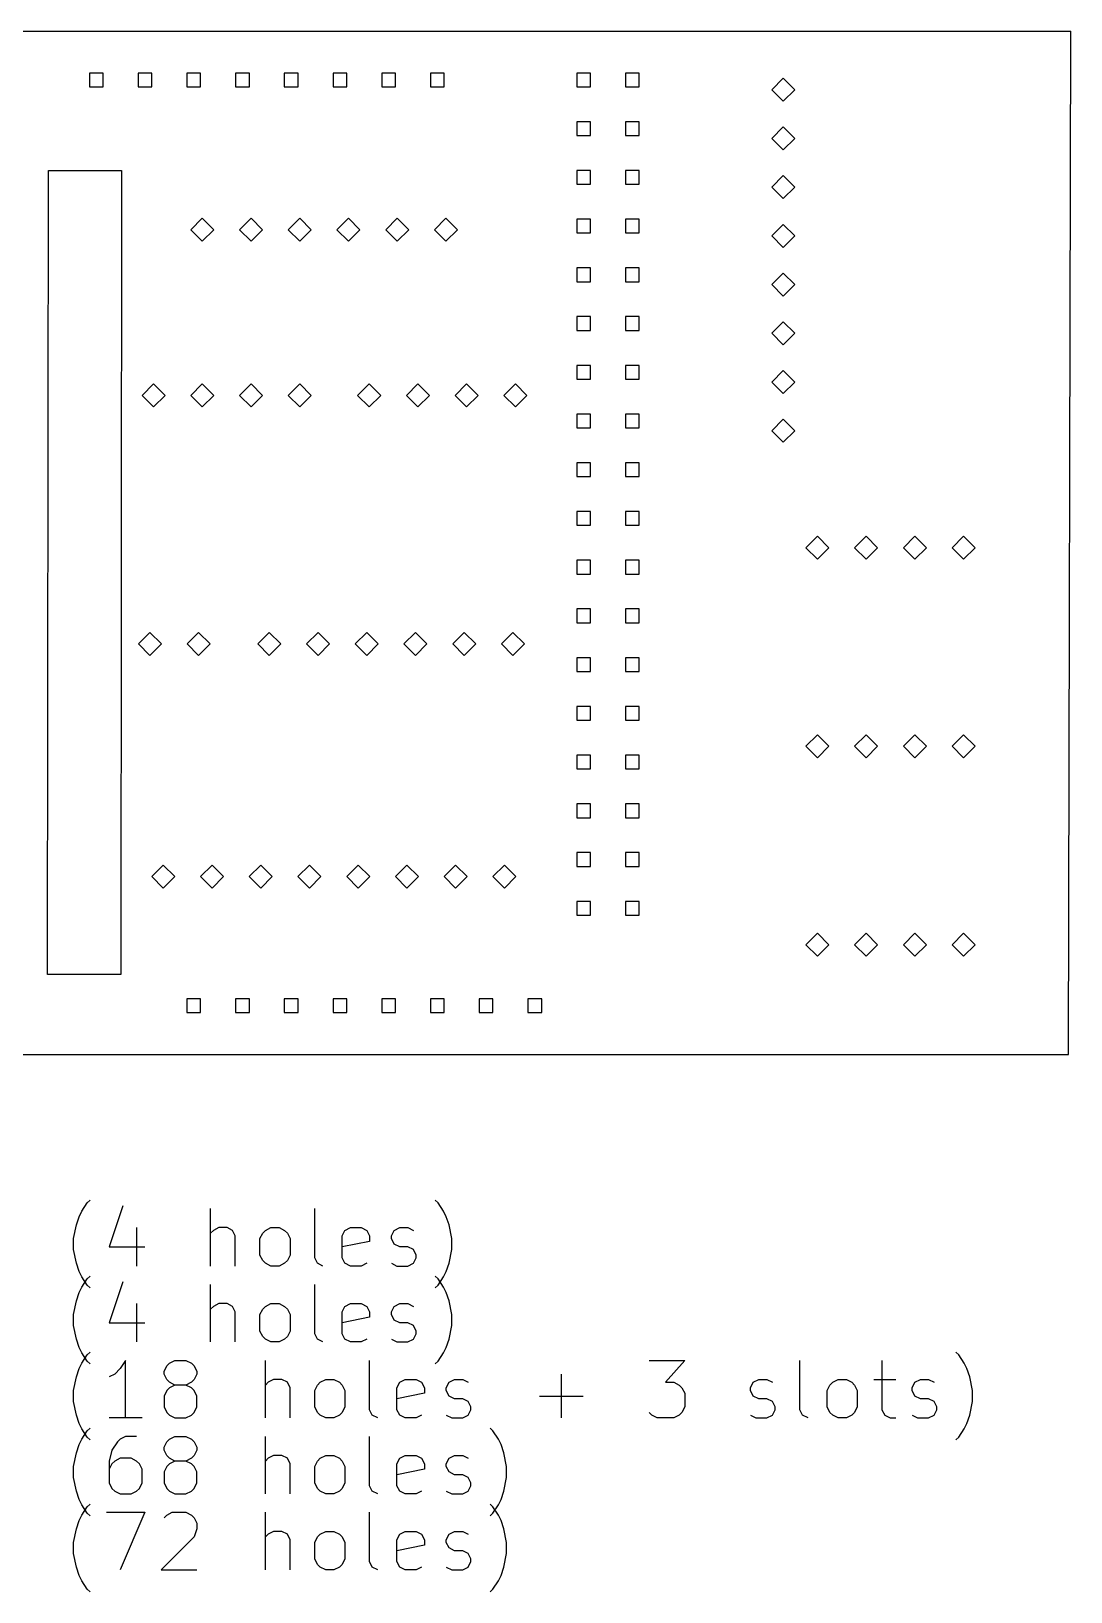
# Model space of a CAD drawing. Extents: x 123.6 to 222.8, y -149.7 to -68.3.
# Drawn here: x 168.6 to 222.8, y -149.7 to -68.3 of the extents above; entities that cross this region are included whole.
import ezdxf

# ---------------------------------------------------------------- set-up
doc = ezdxf.new("R2010")
doc.units = 0
doc.layers.add('BLACK', color=7, linetype='CONTINUOUS')

msp = doc.modelspace()

# ---------------------------------------------------------------- linework, layer by layer
at = {"layer": 'BLACK', "linetype": 'CONTINUOUS'}
for p, q in [((124.841, -68.326), (222.758, -68.326)), ((222.631, -121.666), (222.758, -68.326)), ((172.317, -70.5068), (171.599, -70.5068)), ((171.599, -70.5068), (171.599, -71.2252)), ((172.317, -71.2252), (172.317, -70.5068)), ((174.857, -70.5068), (174.139, -70.5068)), ((174.139, -70.5068), (174.139, -71.2252)), ((174.857, -71.2252), (174.857, -70.5068)), ((177.397, -70.5068), (176.679, -70.5068)), ((176.679, -70.5068), (176.679, -71.2252)), ((177.397, -71.2252), (177.397, -70.5068)), ((179.937, -70.5068), (179.219, -70.5068)), ((179.219, -70.5068), (179.219, -71.2252)), ((179.937, -71.2252), (179.937, -70.5068)), ((182.477, -70.5068), (181.759, -70.5068)), ((181.759, -70.5068), (181.759, -71.2252)), ((182.477, -71.2252), (182.477, -70.5068)), ((185.017, -70.5068), (184.299, -70.5068)), ((184.299, -70.5068), (184.299, -71.2252)), ((185.017, -71.2252), (185.017, -70.5068)), ((187.557, -70.5068), (186.839, -70.5068)), ((186.839, -70.5068), (186.839, -71.2252)), ((187.557, -71.2252), (187.557, -70.5068)), ((190.097, -70.5068), (189.379, -70.5068)), ((189.379, -70.5068), (189.379, -71.2252)), ((190.097, -71.2252), (190.097, -70.5068)), ((197.717, -70.5068), (196.999, -70.5068)), ((196.999, -70.5068), (196.999, -71.2252)), ((197.717, -71.2252), (197.717, -70.5068)), ((200.257, -70.5068), (199.539, -70.5068)), ((199.539, -70.5068), (199.539, -71.2252)), ((200.257, -71.2252), (200.257, -70.5068)), ((207.772, -70.774), (207.172, -71.374)), ((208.372, -71.374), (207.772, -70.774)), ((171.599, -71.2252), (172.317, -71.2252)), ((174.139, -71.2252), (174.857, -71.2252)), ((176.679, -71.2252), (177.397, -71.2252)), ((179.219, -71.2252), (179.937, -71.2252)), ((181.759, -71.2252), (182.477, -71.2252)), ((184.299, -71.2252), (185.017, -71.2252)), ((186.839, -71.2252), (187.557, -71.2252)), ((189.379, -71.2252), (190.097, -71.2252)), ((196.999, -71.2252), (197.717, -71.2252)), ((199.539, -71.2252), (200.257, -71.2252)), ((207.172, -71.374), (207.772, -71.974)), ((207.772, -71.974), (208.372, -71.374)), ((197.717, -73.0468), (196.999, -73.0468)), ((196.999, -73.0468), (196.999, -73.7652)), ((197.717, -73.7652), (197.717, -73.0468)), ((200.257, -73.0468), (199.539, -73.0468)), ((199.539, -73.0468), (199.539, -73.7652)), ((200.257, -73.7652), (200.257, -73.0468)), ((196.999, -73.7652), (197.717, -73.7652)), ((199.539, -73.7652), (200.257, -73.7652)), ((207.772, -73.314), (207.172, -73.914)), ((207.172, -73.914), (207.772, -74.514)), ((208.372, -73.914), (207.772, -73.314)), ((207.772, -74.514), (208.372, -73.914)), ((169.418, -117.5), (169.469, -75.5904)), ((169.469, -75.5904), (173.279, -75.5904)), ((173.279, -75.5904), (173.228, -117.5)), ((197.717, -75.5868), (196.999, -75.5868)), ((196.999, -75.5868), (196.999, -76.3052)), ((197.717, -76.3052), (197.717, -75.5868)), ((200.257, -75.5868), (199.539, -75.5868)), ((199.539, -75.5868), (199.539, -76.3052)), ((200.257, -76.3052), (200.257, -75.5868)), ((196.999, -76.3052), (197.717, -76.3052)), ((199.539, -76.3052), (200.257, -76.3052)), ((207.772, -75.854), (207.172, -76.454)), ((207.172, -76.454), (207.772, -77.054)), ((208.372, -76.454), (207.772, -75.854)), ((207.772, -77.054), (208.372, -76.454)), ((177.482, -78.0765), (176.882, -78.6765)), ((178.082, -78.6765), (177.482, -78.0765)), ((180.022, -78.0765), (179.422, -78.6765)), ((180.622, -78.6765), (180.022, -78.0765)), ((182.562, -78.0765), (181.962, -78.6765)), ((183.162, -78.6765), (182.562, -78.0765)), ((185.102, -78.0765), (184.502, -78.6765)), ((185.702, -78.6765), (185.102, -78.0765)), ((187.642, -78.0765), (187.042, -78.6765)), ((188.242, -78.6765), (187.642, -78.0765)), ((190.182, -78.0765), (189.582, -78.6765)), ((190.782, -78.6765), (190.182, -78.0765)), ((176.882, -78.6765), (177.482, -79.2765)), ((177.482, -79.2765), (178.082, -78.6765)), ((179.422, -78.6765), (180.022, -79.2765)), ((180.022, -79.2765), (180.622, -78.6765)), ((181.962, -78.6765), (182.562, -79.2765)), ((182.562, -79.2765), (183.162, -78.6765)), ((184.502, -78.6765), (185.102, -79.2765)), ((185.102, -79.2765), (185.702, -78.6765)), ((187.042, -78.6765), (187.642, -79.2765)), ((187.642, -79.2765), (188.242, -78.6765)), ((189.582, -78.6765), (190.182, -79.2765)), ((190.182, -79.2765), (190.782, -78.6765)), ((197.717, -78.1268), (196.999, -78.1268)), ((196.999, -78.1268), (196.999, -78.8452)), ((196.999, -78.8452), (197.717, -78.8452)), ((197.717, -78.8452), (197.717, -78.1268)), ((200.257, -78.1268), (199.539, -78.1268)), ((199.539, -78.1268), (199.539, -78.8452)), ((199.539, -78.8452), (200.257, -78.8452)), ((200.257, -78.8452), (200.257, -78.1268)), ((207.772, -78.394), (207.172, -78.994)), ((208.372, -78.994), (207.772, -78.394)), ((207.172, -78.994), (207.772, -79.594)), ((207.772, -79.594), (208.372, -78.994)), ((197.717, -80.6668), (196.999, -80.6668)), ((196.999, -80.6668), (196.999, -81.3852)), ((197.717, -81.3852), (197.717, -80.6668)), ((200.257, -80.6668), (199.539, -80.6668)), ((199.539, -80.6668), (199.539, -81.3852)), ((200.257, -81.3852), (200.257, -80.6668)), ((207.772, -80.934), (207.172, -81.534)), ((208.372, -81.534), (207.772, -80.934)), ((196.999, -81.3852), (197.717, -81.3852)), ((199.539, -81.3852), (200.257, -81.3852)), ((207.172, -81.534), (207.772, -82.134)), ((207.772, -82.134), (208.372, -81.534)), ((197.717, -83.2068), (196.999, -83.2068)), ((196.999, -83.2068), (196.999, -83.9252)), ((197.717, -83.9252), (197.717, -83.2068)), ((200.257, -83.2068), (199.539, -83.2068)), ((199.539, -83.2068), (199.539, -83.9252)), ((200.257, -83.9252), (200.257, -83.2068)), ((207.772, -83.474), (207.172, -84.074)), ((208.372, -84.074), (207.772, -83.474)), ((196.999, -83.9252), (197.717, -83.9252)), ((199.539, -83.9252), (200.257, -83.9252)), ((207.172, -84.074), (207.772, -84.674)), ((207.772, -84.674), (208.372, -84.074)), ((197.717, -85.7468), (196.999, -85.7468)), ((196.999, -85.7468), (196.999, -86.4652)), ((197.717, -86.4652), (197.717, -85.7468)), ((200.257, -85.7468), (199.539, -85.7468)), ((199.539, -85.7468), (199.539, -86.4652)), ((200.257, -86.4652), (200.257, -85.7468)), ((207.772, -86.014), (207.172, -86.614)), ((208.372, -86.614), (207.772, -86.014)), ((174.942, -86.7125), (174.342, -87.3125)), ((175.542, -87.3125), (174.942, -86.7125)), ((177.482, -86.7125), (176.882, -87.3125)), ((178.082, -87.3125), (177.482, -86.7125)), ((180.022, -86.7125), (179.422, -87.3125)), ((180.622, -87.3125), (180.022, -86.7125)), ((182.562, -86.7125), (181.962, -87.3125)), ((183.162, -87.3125), (182.562, -86.7125)), ((186.182, -86.7125), (185.582, -87.3125)), ((186.782, -87.3125), (186.182, -86.7125)), ((188.722, -86.7125), (188.122, -87.3125)), ((189.322, -87.3125), (188.722, -86.7125)), ((191.262, -86.7125), (190.662, -87.3125)), ((191.862, -87.3125), (191.262, -86.7125)), ((193.802, -86.7125), (193.202, -87.3125)), ((194.402, -87.3125), (193.802, -86.7125)), ((196.999, -86.4652), (197.717, -86.4652)), ((199.539, -86.4652), (200.257, -86.4652)), ((207.172, -86.614), (207.772, -87.214)), ((207.772, -87.214), (208.372, -86.614)), ((174.342, -87.3125), (174.942, -87.9125)), ((174.942, -87.9125), (175.542, -87.3125)), ((176.882, -87.3125), (177.482, -87.9125)), ((177.482, -87.9125), (178.082, -87.3125)), ((179.422, -87.3125), (180.022, -87.9125)), ((180.022, -87.9125), (180.622, -87.3125)), ((181.962, -87.3125), (182.562, -87.9125)), ((182.562, -87.9125), (183.162, -87.3125)), ((185.582, -87.3125), (186.182, -87.9125)), ((186.182, -87.9125), (186.782, -87.3125)), ((188.122, -87.3125), (188.722, -87.9125)), ((188.722, -87.9125), (189.322, -87.3125)), ((190.662, -87.3125), (191.262, -87.9125)), ((191.262, -87.9125), (191.862, -87.3125)), ((193.202, -87.3125), (193.802, -87.9125)), ((193.802, -87.9125), (194.402, -87.3125)), ((197.717, -88.2868), (196.999, -88.2868)), ((196.999, -88.2868), (196.999, -89.0052)), ((197.717, -89.0052), (197.717, -88.2868)), ((200.257, -88.2868), (199.539, -88.2868)), ((199.539, -88.2868), (199.539, -89.0052)), ((200.257, -89.0052), (200.257, -88.2868)), ((207.772, -88.554), (207.172, -89.154)), ((208.372, -89.154), (207.772, -88.554)), ((196.999, -89.0052), (197.717, -89.0052)), ((199.539, -89.0052), (200.257, -89.0052)), ((207.172, -89.154), (207.772, -89.754)), ((207.772, -89.754), (208.372, -89.154)), ((197.717, -90.8268), (196.999, -90.8268)), ((196.999, -90.8268), (196.999, -91.5452)), ((197.717, -91.5452), (197.717, -90.8268)), ((200.257, -90.8268), (199.539, -90.8268)), ((199.539, -90.8268), (199.539, -91.5452)), ((200.257, -91.5452), (200.257, -90.8268)), ((196.999, -91.5452), (197.717, -91.5452)), ((199.539, -91.5452), (200.257, -91.5452)), ((197.717, -93.3668), (196.999, -93.3668)), ((196.999, -93.3668), (196.999, -94.0852)), ((197.717, -94.0852), (197.717, -93.3668)), ((200.257, -93.3668), (199.539, -93.3668)), ((199.539, -93.3668), (199.539, -94.0852)), ((200.257, -94.0852), (200.257, -93.3668)), ((196.999, -94.0852), (197.717, -94.0852)), ((199.539, -94.0852), (200.257, -94.0852)), ((209.55, -94.65), (208.95, -95.25)), ((210.15, -95.25), (209.55, -94.65)), ((212.09, -94.65), (211.49, -95.25)), ((212.69, -95.25), (212.09, -94.65)), ((214.63, -94.65), (214.03, -95.25)), ((215.23, -95.25), (214.63, -94.65)), ((217.17, -94.65), (216.57, -95.25)), ((217.77, -95.25), (217.17, -94.65)), ((197.717, -95.9068), (196.999, -95.9068)), ((196.999, -95.9068), (196.999, -96.6252)), ((197.717, -96.6252), (197.717, -95.9068)), ((200.257, -95.9068), (199.539, -95.9068)), ((199.539, -95.9068), (199.539, -96.6252)), ((200.257, -96.6252), (200.257, -95.9068)), ((208.95, -95.25), (209.55, -95.85)), ((209.55, -95.85), (210.15, -95.25)), ((211.49, -95.25), (212.09, -95.85)), ((212.09, -95.85), (212.69, -95.25)), ((214.03, -95.25), (214.63, -95.85)), ((214.63, -95.85), (215.23, -95.25)), ((216.57, -95.25), (217.17, -95.85)), ((217.17, -95.85), (217.77, -95.25)), ((196.999, -96.6252), (197.717, -96.6252)), ((199.539, -96.6252), (200.257, -96.6252)), ((197.717, -98.4468), (196.999, -98.4468)), ((196.999, -98.4468), (196.999, -99.1652)), ((196.999, -99.1652), (197.717, -99.1652)), ((197.717, -99.1652), (197.717, -98.4468)), ((200.257, -98.4468), (199.539, -98.4468)), ((199.539, -98.4468), (199.539, -99.1652)), ((199.539, -99.1652), (200.257, -99.1652)), ((200.257, -99.1652), (200.257, -98.4468)), ((174.752, -99.666), (174.152, -100.266)), ((175.352, -100.266), (174.752, -99.666)), ((177.292, -99.666), (176.692, -100.266)), ((177.892, -100.266), (177.292, -99.666)), ((180.975, -99.666), (180.375, -100.266)), ((181.575, -100.266), (180.975, -99.666)), ((183.515, -99.666), (182.915, -100.266)), ((184.115, -100.266), (183.515, -99.666)), ((186.055, -99.666), (185.455, -100.266)), ((186.655, -100.266), (186.055, -99.666)), ((188.595, -99.666), (187.995, -100.266)), ((189.195, -100.266), (188.595, -99.666)), ((191.135, -99.666), (190.535, -100.266)), ((191.735, -100.266), (191.135, -99.666)), ((193.675, -99.666), (193.075, -100.266)), ((194.275, -100.266), (193.675, -99.666)), ((174.152, -100.266), (174.752, -100.866)), ((174.752, -100.866), (175.352, -100.266)), ((176.692, -100.266), (177.292, -100.866)), ((177.292, -100.866), (177.892, -100.266)), ((180.375, -100.266), (180.975, -100.866)), ((180.975, -100.866), (181.575, -100.266)), ((182.915, -100.266), (183.515, -100.866)), ((183.515, -100.866), (184.115, -100.266)), ((185.455, -100.266), (186.055, -100.866)), ((186.055, -100.866), (186.655, -100.266)), ((187.995, -100.266), (188.595, -100.866)), ((188.595, -100.866), (189.195, -100.266)), ((190.535, -100.266), (191.135, -100.866)), ((191.135, -100.866), (191.735, -100.266)), ((193.075, -100.266), (193.675, -100.866)), ((193.675, -100.866), (194.275, -100.266)), ((197.717, -100.987), (196.999, -100.987)), ((196.999, -100.987), (196.999, -101.705)), ((197.717, -101.705), (197.717, -100.987)), ((200.257, -100.987), (199.539, -100.987)), ((199.539, -100.987), (199.539, -101.705)), ((200.257, -101.705), (200.257, -100.987)), ((196.999, -101.705), (197.717, -101.705)), ((199.539, -101.705), (200.257, -101.705)), ((197.717, -103.527), (196.999, -103.527)), ((196.999, -103.527), (196.999, -104.245)), ((197.717, -104.245), (197.717, -103.527)), ((200.257, -103.527), (199.539, -103.527)), ((199.539, -103.527), (199.539, -104.245)), ((200.257, -104.245), (200.257, -103.527)), ((196.999, -104.245), (197.717, -104.245)), ((199.539, -104.245), (200.257, -104.245)), ((209.55, -105), (208.95, -105.6)), ((208.95, -105.6), (209.55, -106.2)), ((210.15, -105.6), (209.55, -105)), ((209.55, -106.2), (210.15, -105.6)), ((212.09, -105), (211.49, -105.6)), ((211.49, -105.6), (212.09, -106.2)), ((212.69, -105.6), (212.09, -105)), ((212.09, -106.2), (212.69, -105.6)), ((214.63, -105), (214.03, -105.6)), ((214.03, -105.6), (214.63, -106.2)), ((215.23, -105.6), (214.63, -105)), ((214.63, -106.2), (215.23, -105.6)), ((217.17, -105), (216.57, -105.6)), ((216.57, -105.6), (217.17, -106.2)), ((217.77, -105.6), (217.17, -105)), ((217.17, -106.2), (217.77, -105.6)), ((197.717, -106.067), (196.999, -106.067)), ((196.999, -106.067), (196.999, -106.785)), ((197.717, -106.785), (197.717, -106.067)), ((200.257, -106.067), (199.539, -106.067)), ((199.539, -106.067), (199.539, -106.785)), ((200.257, -106.785), (200.257, -106.067)), ((196.999, -106.785), (197.717, -106.785)), ((199.539, -106.785), (200.257, -106.785)), ((197.717, -108.607), (196.999, -108.607)), ((196.999, -108.607), (196.999, -109.325)), ((197.717, -109.325), (197.717, -108.607)), ((200.257, -108.607), (199.539, -108.607)), ((199.539, -108.607), (199.539, -109.325)), ((200.257, -109.325), (200.257, -108.607)), ((196.999, -109.325), (197.717, -109.325)), ((199.539, -109.325), (200.257, -109.325)), ((197.717, -111.147), (196.999, -111.147)), ((196.999, -111.147), (196.999, -111.865)), ((197.717, -111.865), (197.717, -111.147)), ((200.257, -111.147), (199.539, -111.147)), ((199.539, -111.147), (199.539, -111.865)), ((200.257, -111.865), (200.257, -111.147)), ((175.45, -111.795), (174.85, -112.395)), ((176.05, -112.395), (175.45, -111.795)), ((177.99, -111.795), (177.39, -112.395)), ((178.59, -112.395), (177.99, -111.795)), ((180.53, -111.795), (179.93, -112.395)), ((181.13, -112.395), (180.53, -111.795)), ((183.07, -111.795), (182.47, -112.395)), ((183.67, -112.395), (183.07, -111.795)), ((185.61, -111.795), (185.01, -112.395)), ((186.21, -112.395), (185.61, -111.795)), ((188.15, -111.795), (187.55, -112.395)), ((188.75, -112.395), (188.15, -111.795)), ((190.69, -111.795), (190.09, -112.395)), ((191.29, -112.395), (190.69, -111.795)), ((193.23, -111.795), (192.63, -112.395)), ((193.83, -112.395), (193.23, -111.795)), ((196.999, -111.865), (197.717, -111.865)), ((199.539, -111.865), (200.257, -111.865)), ((174.85, -112.395), (175.45, -112.995)), ((175.45, -112.995), (176.05, -112.395)), ((177.39, -112.395), (177.99, -112.995)), ((177.99, -112.995), (178.59, -112.395)), ((179.93, -112.395), (180.53, -112.995)), ((180.53, -112.995), (181.13, -112.395)), ((182.47, -112.395), (183.07, -112.995)), ((183.07, -112.995), (183.67, -112.395)), ((185.01, -112.395), (185.61, -112.995)), ((185.61, -112.995), (186.21, -112.395)), ((187.55, -112.395), (188.15, -112.995)), ((188.15, -112.995), (188.75, -112.395)), ((190.09, -112.395), (190.69, -112.995)), ((190.69, -112.995), (191.29, -112.395)), ((192.63, -112.395), (193.23, -112.995)), ((193.23, -112.995), (193.83, -112.395)), ((197.717, -113.687), (196.999, -113.687)), ((196.999, -113.687), (196.999, -114.405)), ((197.717, -114.405), (197.717, -113.687)), ((200.257, -113.687), (199.539, -113.687)), ((199.539, -113.687), (199.539, -114.405)), ((200.257, -114.405), (200.257, -113.687)), ((196.999, -114.405), (197.717, -114.405)), ((199.539, -114.405), (200.257, -114.405)), ((209.55, -115.351), (208.95, -115.951)), ((210.15, -115.951), (209.55, -115.351)), ((212.09, -115.351), (211.49, -115.951)), ((212.69, -115.951), (212.09, -115.351)), ((214.63, -115.351), (214.03, -115.951)), ((215.23, -115.951), (214.63, -115.351)), ((217.17, -115.351), (216.57, -115.951)), ((217.77, -115.951), (217.17, -115.351)), ((208.95, -115.951), (209.55, -116.551)), ((209.55, -116.551), (210.15, -115.951)), ((211.49, -115.951), (212.09, -116.551)), ((212.09, -116.551), (212.69, -115.951)), ((214.03, -115.951), (214.63, -116.551)), ((214.63, -116.551), (215.23, -115.951)), ((216.57, -115.951), (217.17, -116.551)), ((217.17, -116.551), (217.77, -115.951)), ((173.228, -117.5), (169.418, -117.5)), ((177.397, -118.767), (176.679, -118.767)), ((176.679, -118.767), (176.679, -119.485)), ((177.397, -119.485), (177.397, -118.767)), ((179.937, -118.767), (179.219, -118.767)), ((179.219, -118.767), (179.219, -119.485)), ((179.937, -119.485), (179.937, -118.767)), ((182.477, -118.767), (181.759, -118.767)), ((181.759, -118.767), (181.759, -119.485)), ((182.477, -119.485), (182.477, -118.767)), ((185.017, -118.767), (184.299, -118.767)), ((184.299, -118.767), (184.299, -119.485)), ((185.017, -119.485), (185.017, -118.767)), ((187.557, -118.767), (186.839, -118.767)), ((186.839, -118.767), (186.839, -119.485)), ((187.557, -119.485), (187.557, -118.767)), ((190.097, -118.767), (189.379, -118.767)), ((189.379, -118.767), (189.379, -119.485)), ((190.097, -119.485), (190.097, -118.767)), ((192.637, -118.767), (191.919, -118.767)), ((191.919, -118.767), (191.919, -119.485)), ((192.637, -119.485), (192.637, -118.767)), ((195.177, -118.767), (194.459, -118.767)), ((194.459, -118.767), (194.459, -119.485)), ((195.177, -119.485), (195.177, -118.767)), ((176.679, -119.485), (177.397, -119.485)), ((179.219, -119.485), (179.937, -119.485)), ((181.759, -119.485), (182.477, -119.485)), ((184.299, -119.485), (185.017, -119.485)), ((186.839, -119.485), (187.557, -119.485)), ((189.379, -119.485), (190.097, -119.485)), ((191.919, -119.485), (192.637, -119.485)), ((194.459, -119.485), (195.177, -119.485)), ((124.841, -121.666), (222.631, -121.666)), ((171.487, -129.412), (171.63, -129.27)), ((189.773, -129.412), (189.63, -129.27)), ((170.916, -130.555), (171.059, -130.127)), ((171.059, -130.127), (171.202, -129.841)), ((171.202, -129.841), (171.487, -129.412)), ((173.345, -129.555), (172.63, -131.698)), ((177.916, -132.698), (177.916, -129.698)), ((183.345, -132.27), (183.345, -129.698)), ((190.059, -129.841), (189.773, -129.412)), ((190.202, -130.127), (190.059, -129.841)), ((190.345, -130.555), (190.202, -130.127)), ((170.773, -131.27), (170.916, -130.555)), ((174.059, -130.698), (174.059, -132.698)), ((178.059, -130.841), (177.916, -130.984)), ((178.345, -130.698), (178.059, -130.841)), ((178.773, -130.698), (178.345, -130.698)), ((179.059, -130.841), (178.773, -130.698)), ((179.202, -131.127), (179.059, -130.841)), ((180.63, -130.984), (180.773, -130.841)), ((180.773, -130.841), (181.059, -130.698)), ((181.059, -130.698), (181.487, -130.698)), ((181.487, -130.698), (181.773, -130.841)), ((181.773, -130.841), (181.916, -130.984)), ((184.773, -131.127), (184.916, -130.841)), ((184.916, -130.841), (185.202, -130.698)), ((185.202, -130.698), (185.773, -130.698)), ((185.773, -130.698), (186.059, -130.841)), ((186.059, -130.841), (186.202, -131.127)), ((187.345, -131.127), (187.487, -130.841)), ((187.487, -130.841), (187.773, -130.698)), ((187.773, -130.698), (188.202, -130.698)), ((188.202, -130.698), (188.487, -130.841)), ((190.487, -131.27), (190.345, -130.555)), ((170.773, -131.841), (170.773, -131.27)), ((172.63, -131.698), (174.487, -131.698)), ((179.202, -132.698), (179.202, -131.127)), ((180.487, -131.27), (180.63, -130.984)), ((180.487, -132.127), (180.487, -131.27)), ((181.916, -130.984), (182.059, -131.27)), ((182.059, -131.27), (182.059, -132.127)), ((184.773, -132.27), (184.773, -131.127)), ((186.202, -131.412), (184.773, -131.698)), ((186.202, -131.127), (186.202, -131.412)), ((187.345, -131.27), (187.345, -131.127)), ((187.487, -131.555), (187.345, -131.27)), ((187.773, -131.698), (187.487, -131.555)), ((188.202, -131.698), (187.773, -131.698)), ((188.487, -131.841), (188.202, -131.698)), ((190.487, -131.841), (190.487, -131.27)), ((170.916, -132.555), (170.773, -131.841)), ((171.059, -132.984), (170.916, -132.555)), ((180.63, -132.412), (180.487, -132.127)), ((180.773, -132.555), (180.63, -132.412)), ((181.059, -132.698), (180.773, -132.555)), ((181.773, -132.555), (181.487, -132.698)), ((181.916, -132.412), (181.773, -132.555)), ((182.059, -132.127), (181.916, -132.412)), ((183.487, -132.555), (183.345, -132.27)), ((183.773, -132.698), (183.487, -132.555)), ((184.916, -132.555), (184.773, -132.27)), ((185.202, -132.698), (184.916, -132.555)), ((186.059, -132.555), (185.773, -132.698)), ((187.345, -132.555), (187.63, -132.698)), ((188.202, -132.698), (188.487, -132.555)), ((188.63, -132.127), (188.487, -131.841)), ((188.487, -132.555), (188.63, -132.27)), ((188.63, -132.27), (188.63, -132.127)), ((190.202, -132.984), (190.345, -132.555)), ((190.345, -132.555), (190.487, -131.841)), ((171.202, -133.27), (171.059, -132.984)), ((171.487, -133.698), (171.202, -133.27)), ((171.202, -133.801), (171.487, -133.372)), ((171.487, -133.372), (171.63, -133.23)), ((181.487, -132.698), (181.059, -132.698)), ((185.773, -132.698), (185.202, -132.698)), ((187.63, -132.698), (188.202, -132.698)), ((189.773, -133.372), (189.63, -133.23)), ((189.773, -133.698), (190.059, -133.27)), ((190.059, -133.801), (189.773, -133.372)), ((190.059, -133.27), (190.202, -132.984)), ((170.916, -134.515), (171.059, -134.087)), ((171.059, -134.087), (171.202, -133.801)), ((171.63, -133.841), (171.487, -133.698)), ((173.345, -133.515), (172.63, -135.658)), ((177.916, -136.658), (177.916, -133.658)), ((183.345, -136.23), (183.345, -133.658)), ((189.63, -133.841), (189.773, -133.698)), ((190.202, -134.087), (190.059, -133.801)), ((190.345, -134.515), (190.202, -134.087)), ((170.773, -135.23), (170.916, -134.515)), ((174.059, -134.658), (174.059, -136.658)), ((178.059, -134.801), (177.916, -134.944)), ((178.345, -134.658), (178.059, -134.801)), ((178.773, -134.658), (178.345, -134.658)), ((179.059, -134.801), (178.773, -134.658)), ((179.202, -135.087), (179.059, -134.801)), ((180.487, -135.23), (180.63, -134.944)), ((180.63, -134.944), (180.773, -134.801)), ((180.773, -134.801), (181.059, -134.658)), ((181.059, -134.658), (181.487, -134.658)), ((181.487, -134.658), (181.773, -134.801)), ((181.773, -134.801), (181.916, -134.944)), ((181.916, -134.944), (182.059, -135.23)), ((184.773, -135.087), (184.916, -134.801)), ((184.916, -134.801), (185.202, -134.658)), ((185.202, -134.658), (185.773, -134.658)), ((185.773, -134.658), (186.059, -134.801)), ((186.059, -134.801), (186.202, -135.087)), ((187.345, -135.087), (187.487, -134.801)), ((187.487, -134.801), (187.773, -134.658)), ((187.773, -134.658), (188.202, -134.658)), ((188.202, -134.658), (188.487, -134.801)), ((190.487, -135.23), (190.345, -134.515)), ((170.773, -135.801), (170.773, -135.23)), ((170.916, -136.515), (170.773, -135.801)), ((172.63, -135.658), (174.487, -135.658)), ((179.202, -136.658), (179.202, -135.087)), ((180.487, -136.087), (180.487, -135.23)), ((182.059, -135.23), (182.059, -136.087)), ((184.773, -136.23), (184.773, -135.087)), ((186.202, -135.372), (184.773, -135.658)), ((186.202, -135.087), (186.202, -135.372)), ((187.345, -135.23), (187.345, -135.087)), ((187.487, -135.515), (187.345, -135.23)), ((187.773, -135.658), (187.487, -135.515)), ((188.202, -135.658), (187.773, -135.658)), ((188.487, -135.801), (188.202, -135.658)), ((188.63, -136.087), (188.487, -135.801)), ((190.345, -136.515), (190.487, -135.801)), ((190.487, -135.801), (190.487, -135.23)), ((171.059, -136.944), (170.916, -136.515)), ((180.63, -136.372), (180.487, -136.087)), ((180.773, -136.515), (180.63, -136.372)), ((181.059, -136.658), (180.773, -136.515)), ((181.487, -136.658), (181.059, -136.658)), ((181.773, -136.515), (181.487, -136.658)), ((181.916, -136.372), (181.773, -136.515)), ((182.059, -136.087), (181.916, -136.372)), ((183.487, -136.515), (183.345, -136.23)), ((183.773, -136.658), (183.487, -136.515)), ((184.916, -136.515), (184.773, -136.23)), ((185.202, -136.658), (184.916, -136.515)), ((185.773, -136.658), (185.202, -136.658)), ((186.059, -136.515), (185.773, -136.658)), ((187.345, -136.515), (187.63, -136.658)), ((187.63, -136.658), (188.202, -136.658)), ((188.202, -136.658), (188.487, -136.515)), ((188.487, -136.515), (188.63, -136.23)), ((188.63, -136.23), (188.63, -136.087)), ((190.202, -136.944), (190.345, -136.515)), ((171.202, -137.23), (171.059, -136.944)), ((171.487, -137.658), (171.202, -137.23)), ((171.202, -137.761), (171.487, -137.332)), ((171.487, -137.332), (171.63, -137.19)), ((189.773, -137.658), (190.059, -137.23)), ((190.059, -137.23), (190.202, -136.944)), ((216.916, -137.332), (216.773, -137.19)), ((217.202, -137.761), (216.916, -137.332)), ((170.916, -138.475), (171.059, -138.047)), ((171.059, -138.047), (171.202, -137.761)), ((171.63, -137.801), (171.487, -137.658)), ((173.202, -138.047), (172.916, -138.332)), ((173.487, -137.618), (173.202, -138.047)), ((173.487, -140.618), (173.487, -137.618)), ((175.487, -138.19), (175.63, -137.904)), ((175.487, -138.332), (175.487, -138.19)), ((175.63, -137.904), (175.773, -137.761)), ((175.773, -137.761), (176.059, -137.618)), ((176.059, -137.618), (176.63, -137.618)), ((176.63, -137.618), (176.916, -137.761)), ((176.916, -137.761), (177.059, -137.904)), ((177.059, -137.904), (177.202, -138.19)), ((177.202, -138.19), (177.202, -138.332)), ((180.773, -140.618), (180.773, -137.618)), ((186.202, -140.19), (186.202, -137.618)), ((189.63, -137.801), (189.773, -137.658)), ((200.773, -137.618), (202.63, -137.618)), ((202.63, -137.618), (201.63, -138.761)), ((208.63, -140.19), (208.63, -137.618)), ((212.916, -137.618), (212.916, -140.19)), ((217.345, -138.047), (217.202, -137.761)), ((217.487, -138.475), (217.345, -138.047)), ((170.773, -139.19), (170.916, -138.475)), ((172.916, -138.332), (172.63, -138.475)), ((175.63, -138.618), (175.487, -138.332)), ((175.773, -138.761), (175.63, -138.618)), ((175.773, -139.047), (175.63, -139.19)), ((176.059, -138.904), (175.773, -138.761)), ((176.059, -138.904), (175.773, -139.047)), ((176.63, -138.904), (176.059, -138.904)), ((176.916, -138.761), (176.63, -138.904)), ((176.916, -139.047), (176.63, -138.904)), ((177.059, -138.618), (176.916, -138.761)), ((177.059, -139.19), (176.916, -139.047)), ((177.202, -138.332), (177.059, -138.618)), ((180.916, -138.761), (180.773, -138.904)), ((181.202, -138.618), (180.916, -138.761)), ((181.63, -138.618), (181.202, -138.618)), ((181.916, -138.761), (181.63, -138.618)), ((182.059, -139.047), (181.916, -138.761)), ((182.059, -140.618), (182.059, -139.047)), ((183.345, -139.19), (183.487, -138.904)), ((183.487, -138.904), (183.63, -138.761)), ((183.63, -138.761), (183.916, -138.618)), ((183.916, -138.618), (184.345, -138.618)), ((184.345, -138.618), (184.63, -138.761)), ((184.63, -138.761), (184.773, -138.904)), ((184.773, -138.904), (184.916, -139.19)), ((187.63, -139.047), (187.773, -138.761)), ((187.63, -140.19), (187.63, -139.047)), ((187.773, -138.761), (188.059, -138.618)), ((188.059, -138.618), (188.63, -138.618)), ((188.63, -138.618), (188.916, -138.761)), ((188.916, -138.761), (189.059, -139.047)), ((189.059, -139.047), (189.059, -139.332)), ((190.202, -139.047), (190.345, -138.761)), ((190.202, -139.19), (190.202, -139.047)), ((190.345, -138.761), (190.63, -138.618)), ((190.63, -138.618), (191.059, -138.618)), ((191.059, -138.618), (191.345, -138.761)), ((196.202, -140.618), (196.202, -138.332)), ((201.63, -138.761), (202.059, -138.761)), ((202.059, -138.761), (202.345, -138.904)), ((202.345, -138.904), (202.487, -139.047)), ((202.487, -139.047), (202.63, -139.332)), ((206.059, -139.047), (206.202, -138.761)), ((206.059, -139.19), (206.059, -139.047)), ((206.202, -138.761), (206.487, -138.618)), ((206.487, -138.618), (206.916, -138.618)), ((206.916, -138.618), (207.202, -138.761)), ((210.059, -139.19), (210.202, -138.904)), ((210.202, -138.904), (210.345, -138.761)), ((210.345, -138.761), (210.63, -138.618)), ((210.63, -138.618), (211.059, -138.618)), ((211.059, -138.618), (211.345, -138.761)), ((211.345, -138.761), (211.487, -138.904)), ((211.487, -138.904), (211.63, -139.19)), ((212.487, -138.618), (213.63, -138.618)), ((214.487, -139.047), (214.63, -138.761)), ((214.487, -139.19), (214.487, -139.047)), ((214.63, -138.761), (214.916, -138.618)), ((214.916, -138.618), (215.345, -138.618)), ((215.345, -138.618), (215.63, -138.761)), ((217.63, -139.19), (217.487, -138.475)), ((170.773, -139.761), (170.773, -139.19)), ((170.916, -140.475), (170.773, -139.761)), ((175.63, -139.19), (175.487, -139.475)), ((175.487, -139.475), (175.487, -140.047)), ((177.202, -139.475), (177.059, -139.19)), ((177.202, -140.047), (177.202, -139.475)), ((183.345, -140.047), (183.345, -139.19)), ((184.916, -139.19), (184.916, -140.047)), ((189.059, -139.332), (187.63, -139.618)), ((190.345, -139.475), (190.202, -139.19)), ((190.63, -139.618), (190.345, -139.475)), ((191.059, -139.618), (190.63, -139.618)), ((191.345, -139.761), (191.059, -139.618)), ((191.487, -140.047), (191.345, -139.761)), ((195.059, -139.475), (197.345, -139.475)), ((202.63, -139.332), (202.63, -140.047)), ((206.202, -139.475), (206.059, -139.19)), ((206.487, -139.618), (206.202, -139.475)), ((206.916, -139.618), (206.487, -139.618)), ((207.202, -139.761), (206.916, -139.618)), ((207.345, -140.047), (207.202, -139.761)), ((210.059, -140.047), (210.059, -139.19)), ((211.63, -139.19), (211.63, -140.047)), ((214.63, -139.475), (214.487, -139.19)), ((214.916, -139.618), (214.63, -139.475)), ((215.345, -139.618), (214.916, -139.618)), ((215.63, -139.761), (215.345, -139.618)), ((215.773, -140.047), (215.63, -139.761)), ((217.487, -140.475), (217.63, -139.761)), ((217.63, -139.761), (217.63, -139.19)), ((171.059, -140.904), (170.916, -140.475)), ((174.345, -140.618), (172.63, -140.618)), ((175.487, -140.047), (175.63, -140.332)), ((175.63, -140.332), (175.773, -140.475)), ((175.773, -140.475), (176.059, -140.618)), ((176.059, -140.618), (176.63, -140.618)), ((176.63, -140.618), (176.916, -140.475)), ((176.916, -140.475), (177.059, -140.332)), ((177.059, -140.332), (177.202, -140.047)), ((183.487, -140.332), (183.345, -140.047)), ((183.63, -140.475), (183.487, -140.332)), ((183.916, -140.618), (183.63, -140.475)), ((184.345, -140.618), (183.916, -140.618)), ((184.63, -140.475), (184.345, -140.618)), ((184.773, -140.332), (184.63, -140.475)), ((184.916, -140.047), (184.773, -140.332)), ((186.345, -140.475), (186.202, -140.19)), ((186.63, -140.618), (186.345, -140.475)), ((187.773, -140.475), (187.63, -140.19)), ((188.059, -140.618), (187.773, -140.475)), ((188.63, -140.618), (188.059, -140.618)), ((188.916, -140.475), (188.63, -140.618)), ((190.202, -140.475), (190.487, -140.618)), ((190.487, -140.618), (191.059, -140.618)), ((191.059, -140.618), (191.345, -140.475)), ((191.345, -140.475), (191.487, -140.19)), ((191.487, -140.19), (191.487, -140.047)), ((200.916, -140.475), (200.773, -140.332)), ((201.202, -140.618), (200.916, -140.475)), ((202.059, -140.618), (201.202, -140.618)), ((202.345, -140.475), (202.059, -140.618)), ((202.487, -140.332), (202.345, -140.475)), ((202.63, -140.047), (202.487, -140.332)), ((206.059, -140.475), (206.345, -140.618)), ((206.345, -140.618), (206.916, -140.618)), ((206.916, -140.618), (207.202, -140.475)), ((207.202, -140.475), (207.345, -140.19)), ((207.345, -140.19), (207.345, -140.047)), ((208.773, -140.475), (208.63, -140.19)), ((209.059, -140.618), (208.773, -140.475)), ((210.202, -140.332), (210.059, -140.047)), ((210.345, -140.475), (210.202, -140.332)), ((210.63, -140.618), (210.345, -140.475)), ((211.059, -140.618), (210.63, -140.618)), ((211.345, -140.475), (211.059, -140.618)), ((211.487, -140.332), (211.345, -140.475)), ((211.63, -140.047), (211.487, -140.332)), ((212.916, -140.19), (213.059, -140.475)), ((213.059, -140.475), (213.345, -140.618)), ((213.345, -140.618), (213.63, -140.618)), ((214.487, -140.475), (214.773, -140.618)), ((214.773, -140.618), (215.345, -140.618)), ((215.345, -140.618), (215.63, -140.475)), ((215.63, -140.475), (215.773, -140.19)), ((215.773, -140.19), (215.773, -140.047)), ((217.345, -140.904), (217.487, -140.475)), ((171.202, -141.19), (171.059, -140.904)), ((171.487, -141.618), (171.202, -141.19)), ((171.202, -141.721), (171.487, -141.292)), ((171.487, -141.292), (171.63, -141.15)), ((192.63, -141.292), (192.487, -141.15)), ((192.916, -141.721), (192.63, -141.292)), ((216.916, -141.618), (217.202, -141.19)), ((217.202, -141.19), (217.345, -140.904)), ((170.916, -142.435), (171.059, -142.007)), ((171.059, -142.007), (171.202, -141.721)), ((171.63, -141.761), (171.487, -141.618)), ((172.773, -142.292), (172.63, -142.864)), ((173.059, -141.864), (172.773, -142.292)), ((173.202, -141.721), (173.059, -141.864)), ((173.487, -141.578), (173.202, -141.721)), ((174.059, -141.578), (173.487, -141.578)), ((175.487, -142.15), (175.63, -141.864)), ((175.487, -142.292), (175.487, -142.15)), ((175.63, -142.578), (175.487, -142.292)), ((175.63, -141.864), (175.773, -141.721)), ((175.773, -141.721), (176.059, -141.578)), ((176.059, -141.578), (176.63, -141.578)), ((176.63, -141.578), (176.916, -141.721)), ((176.916, -141.721), (177.059, -141.864)), ((177.059, -141.864), (177.202, -142.15)), ((177.202, -142.292), (177.059, -142.578)), ((177.202, -142.15), (177.202, -142.292)), ((180.773, -144.578), (180.773, -141.578)), ((186.202, -144.15), (186.202, -141.578)), ((193.059, -142.007), (192.916, -141.721)), ((193.202, -142.435), (193.059, -142.007)), ((216.773, -141.761), (216.916, -141.618)), ((170.773, -143.15), (170.916, -142.435)), ((170.773, -143.721), (170.773, -143.15)), ((172.63, -142.864), (172.63, -144.007)), ((172.773, -143.007), (172.63, -143.292)), ((172.916, -142.864), (172.773, -143.007)), ((173.202, -142.721), (172.916, -142.864)), ((173.773, -142.721), (173.202, -142.721)), ((174.059, -142.864), (173.773, -142.721)), ((174.202, -143.007), (174.059, -142.864)), ((174.345, -143.292), (174.202, -143.007)), ((175.63, -143.15), (175.487, -143.435)), ((175.773, -142.721), (175.63, -142.578)), ((175.773, -143.007), (175.63, -143.15)), ((176.059, -142.864), (175.773, -142.721)), ((176.059, -142.864), (175.773, -143.007)), ((176.63, -142.864), (176.059, -142.864)), ((176.916, -142.721), (176.63, -142.864)), ((176.916, -143.007), (176.63, -142.864)), ((177.059, -142.578), (176.916, -142.721)), ((177.059, -143.15), (176.916, -143.007)), ((177.202, -143.435), (177.059, -143.15)), ((180.916, -142.721), (180.773, -142.864)), ((181.202, -142.578), (180.916, -142.721)), ((181.63, -142.578), (181.202, -142.578)), ((181.916, -142.721), (181.63, -142.578)), ((182.059, -143.007), (181.916, -142.721)), ((182.059, -144.578), (182.059, -143.007)), ((183.345, -143.15), (183.487, -142.864)), ((183.345, -144.007), (183.345, -143.15)), ((183.487, -142.864), (183.63, -142.721)), ((183.63, -142.721), (183.916, -142.578)), ((183.916, -142.578), (184.345, -142.578)), ((184.345, -142.578), (184.63, -142.721)), ((184.63, -142.721), (184.773, -142.864)), ((184.773, -142.864), (184.916, -143.15)), ((184.916, -143.15), (184.916, -144.007)), ((187.63, -143.007), (187.773, -142.721)), ((187.63, -144.15), (187.63, -143.007)), ((187.773, -142.721), (188.059, -142.578)), ((188.059, -142.578), (188.63, -142.578)), ((188.63, -142.578), (188.916, -142.721)), ((188.916, -142.721), (189.059, -143.007)), ((189.059, -143.007), (189.059, -143.292)), ((190.202, -143.007), (190.345, -142.721)), ((190.202, -143.15), (190.202, -143.007)), ((190.345, -143.435), (190.202, -143.15)), ((190.345, -142.721), (190.63, -142.578)), ((190.63, -142.578), (191.059, -142.578)), ((191.059, -142.578), (191.345, -142.721)), ((193.345, -143.15), (193.202, -142.435)), ((193.345, -143.721), (193.345, -143.15)), ((170.916, -144.435), (170.773, -143.721)), ((174.345, -144.007), (174.345, -143.292)), ((175.487, -143.435), (175.487, -144.007)), ((177.202, -144.007), (177.202, -143.435)), ((189.059, -143.292), (187.63, -143.578)), ((190.63, -143.578), (190.345, -143.435)), ((191.059, -143.578), (190.63, -143.578)), ((191.345, -143.721), (191.059, -143.578)), ((191.487, -144.007), (191.345, -143.721)), ((193.202, -144.435), (193.345, -143.721)), ((171.059, -144.864), (170.916, -144.435)), ((172.63, -144.007), (172.773, -144.292)), ((172.773, -144.292), (172.916, -144.435)), ((172.916, -144.435), (173.202, -144.578)), ((173.202, -144.578), (173.773, -144.578)), ((173.773, -144.578), (174.059, -144.435)), ((174.059, -144.435), (174.202, -144.292)), ((174.202, -144.292), (174.345, -144.007)), ((175.487, -144.007), (175.63, -144.292)), ((175.63, -144.292), (175.773, -144.435)), ((175.773, -144.435), (176.059, -144.578)), ((176.059, -144.578), (176.63, -144.578)), ((176.63, -144.578), (176.916, -144.435)), ((176.916, -144.435), (177.059, -144.292)), ((177.059, -144.292), (177.202, -144.007)), ((183.487, -144.292), (183.345, -144.007)), ((183.63, -144.435), (183.487, -144.292)), ((183.916, -144.578), (183.63, -144.435)), ((184.345, -144.578), (183.916, -144.578)), ((184.63, -144.435), (184.345, -144.578)), ((184.773, -144.292), (184.63, -144.435)), ((184.916, -144.007), (184.773, -144.292)), ((186.345, -144.435), (186.202, -144.15)), ((186.63, -144.578), (186.345, -144.435)), ((187.773, -144.435), (187.63, -144.15)), ((188.059, -144.578), (187.773, -144.435)), ((188.63, -144.578), (188.059, -144.578)), ((188.916, -144.435), (188.63, -144.578)), ((190.202, -144.435), (190.487, -144.578)), ((190.487, -144.578), (191.059, -144.578)), ((191.059, -144.578), (191.345, -144.435)), ((191.345, -144.435), (191.487, -144.15)), ((191.487, -144.15), (191.487, -144.007)), ((193.059, -144.864), (193.202, -144.435)), ((171.202, -145.15), (171.059, -144.864)), ((171.487, -145.578), (171.202, -145.15)), ((171.202, -145.681), (171.487, -145.252)), ((171.487, -145.252), (171.63, -145.11)), ((171.63, -145.721), (171.487, -145.578)), ((172.487, -145.538), (174.487, -145.538)), ((174.487, -145.538), (173.202, -148.538)), ((175.63, -145.681), (175.916, -145.538)), ((175.916, -145.538), (176.63, -145.538)), ((176.63, -145.538), (176.916, -145.681)), ((180.773, -148.538), (180.773, -145.538)), ((186.202, -148.11), (186.202, -145.538)), ((192.63, -145.252), (192.487, -145.11)), ((192.487, -145.721), (192.63, -145.578)), ((192.63, -145.578), (192.916, -145.15)), ((192.916, -145.681), (192.63, -145.252)), ((192.916, -145.15), (193.059, -144.864)), ((170.773, -147.11), (170.916, -146.395)), ((170.916, -146.395), (171.059, -145.967)), ((171.059, -145.967), (171.202, -145.681)), ((175.487, -145.824), (175.63, -145.681)), ((176.916, -145.681), (177.059, -145.824)), ((177.059, -145.824), (177.202, -146.11)), ((177.202, -146.395), (177.059, -146.824)), ((177.202, -146.11), (177.202, -146.395)), ((193.059, -145.967), (192.916, -145.681)), ((193.202, -146.395), (193.059, -145.967)), ((193.345, -147.11), (193.202, -146.395)), ((170.773, -147.681), (170.773, -147.11)), ((177.059, -146.824), (175.345, -148.538)), ((180.916, -146.681), (180.773, -146.824)), ((181.202, -146.538), (180.916, -146.681)), ((181.63, -146.538), (181.202, -146.538)), ((181.916, -146.681), (181.63, -146.538)), ((182.059, -146.967), (181.916, -146.681)), ((182.059, -148.538), (182.059, -146.967)), ((183.345, -147.11), (183.487, -146.824)), ((183.345, -147.967), (183.345, -147.11)), ((183.487, -146.824), (183.63, -146.681)), ((183.63, -146.681), (183.916, -146.538)), ((183.916, -146.538), (184.345, -146.538)), ((184.345, -146.538), (184.63, -146.681)), ((184.63, -146.681), (184.773, -146.824)), ((184.773, -146.824), (184.916, -147.11)), ((184.916, -147.11), (184.916, -147.967)), ((187.63, -146.967), (187.773, -146.681)), ((187.63, -148.11), (187.63, -146.967)), ((189.059, -147.252), (187.63, -147.538)), ((187.773, -146.681), (188.059, -146.538)), ((188.059, -146.538), (188.63, -146.538)), ((188.63, -146.538), (188.916, -146.681)), ((188.916, -146.681), (189.059, -146.967)), ((189.059, -146.967), (189.059, -147.252)), ((190.202, -146.967), (190.345, -146.681)), ((190.202, -147.11), (190.202, -146.967)), ((190.345, -147.395), (190.202, -147.11)), ((190.345, -146.681), (190.63, -146.538)), ((190.63, -146.538), (191.059, -146.538)), ((191.059, -146.538), (191.345, -146.681)), ((193.345, -147.681), (193.345, -147.11)), ((170.916, -148.395), (170.773, -147.681)), ((183.487, -148.252), (183.345, -147.967)), ((184.916, -147.967), (184.773, -148.252)), ((190.63, -147.538), (190.345, -147.395)), ((191.059, -147.538), (190.63, -147.538)), ((191.345, -147.681), (191.059, -147.538)), ((191.487, -147.967), (191.345, -147.681)), ((191.487, -148.11), (191.487, -147.967)), ((193.202, -148.395), (193.345, -147.681)), ((171.059, -148.824), (170.916, -148.395)), ((171.202, -149.11), (171.059, -148.824)), ((175.345, -148.538), (177.202, -148.538)), ((183.63, -148.395), (183.487, -148.252)), ((183.916, -148.538), (183.63, -148.395)), ((184.345, -148.538), (183.916, -148.538)), ((184.63, -148.395), (184.345, -148.538)), ((184.773, -148.252), (184.63, -148.395)), ((186.345, -148.395), (186.202, -148.11)), ((186.63, -148.538), (186.345, -148.395)), ((187.773, -148.395), (187.63, -148.11)), ((188.059, -148.538), (187.773, -148.395)), ((188.63, -148.538), (188.059, -148.538)), ((188.916, -148.395), (188.63, -148.538)), ((190.202, -148.395), (190.487, -148.538)), ((190.487, -148.538), (191.059, -148.538)), ((191.059, -148.538), (191.345, -148.395)), ((191.345, -148.395), (191.487, -148.11)), ((192.916, -149.11), (193.059, -148.824)), ((193.059, -148.824), (193.202, -148.395)), ((171.487, -149.538), (171.202, -149.11)), ((171.63, -149.681), (171.487, -149.538)), ((192.487, -149.681), (192.63, -149.538)), ((192.63, -149.538), (192.916, -149.11))]:
    msp.add_line(p, q, dxfattribs=at)

doc.saveas('drawing.dxf')
